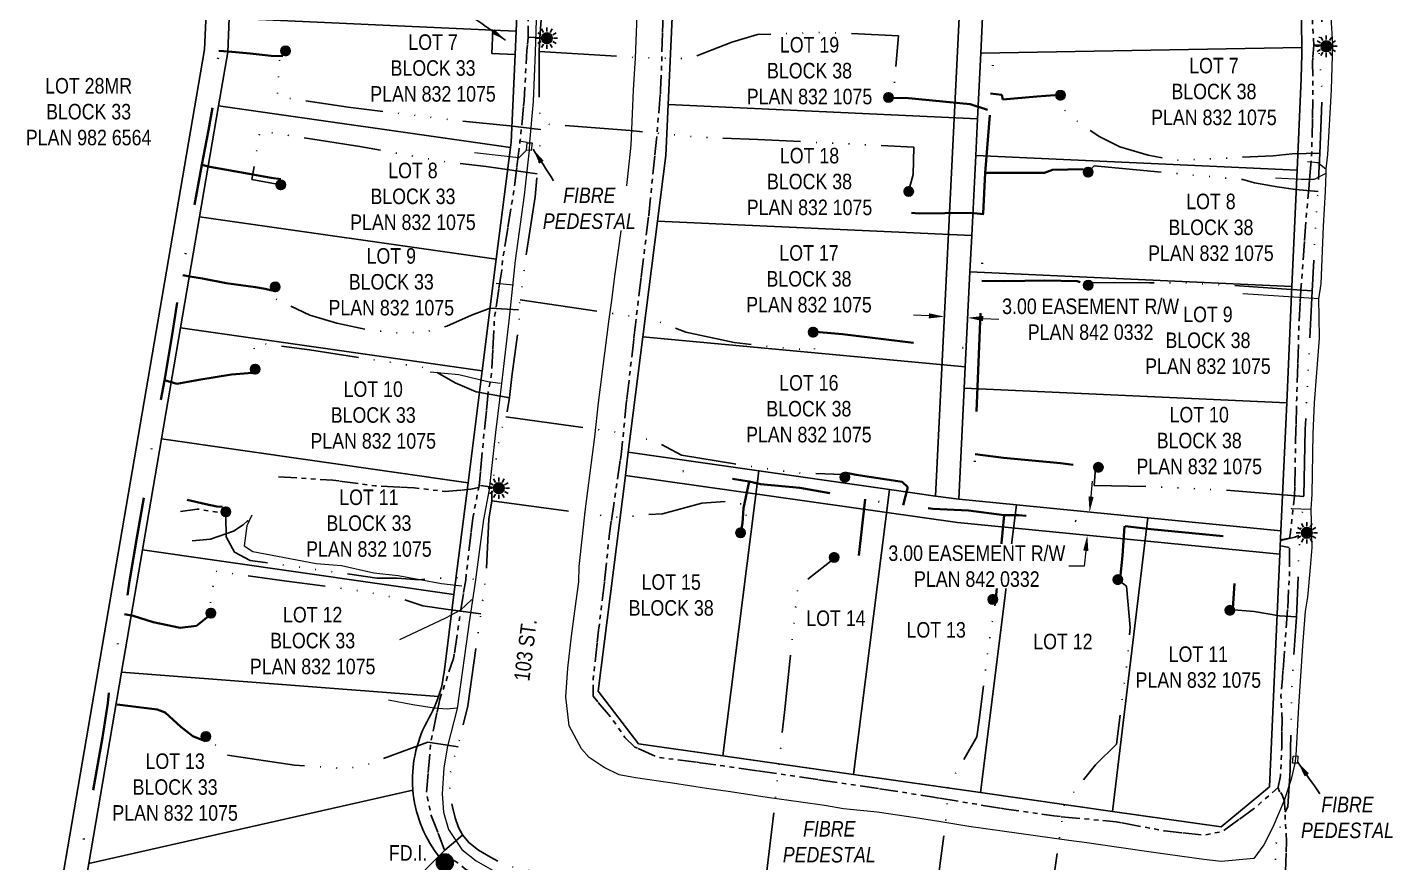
# Model space of a CAD drawing. Extents: x -125270 to -123996, y 6484594 to 6485518.
# Drawn here: x -125152.6 to -124976.7, y 6485000.8 to 6485108.4 of the extents above; entities that cross this region are included whole.
import ezdxf

# ---------------------------------------------------------------- set-up
doc = ezdxf.new("R2010")
doc.units = 0
doc.header["$LTSCALE"] = 5
doc.header["$PDSIZE"] = 0.5
for name, pattern in [('COOP2', [10, 5, -1, 0, -1, 0, -1, 0, -1, 0, -1]), ('DASHDOT', [25.4, 12.7, -6.35, 0, -6.35]), ('POWERLINE5', [7.8, 2.4, -0.6, 0.6, -0.6, 0.6, -0.6, 2.4])]:
    doc.linetypes.add(name, pattern=pattern)
doc.layers.get('Defpoints').update_dxf_attribs({"color": 9})
doc.layers.add('AS-FIBRE-OPTIC-TELUS', color=7, linetype='foc-FIBREOP', lineweight=9, true_color=0xff9c38)
for name, color, linetype in [('AS-POWER-EXISTING', 72, 'POWERLINE5'), ('AS-SYMBOL', 7, 'Continuous'), ('AS-TELEPHONE-TELUS', 224, 'foc-TEL'), ('F-RW', 190, 'Continuous'), ('L-MON', 1, 'Continuous'), ('L-ROAD-T', 7, 'Continuous'), ('L-TITLEDB', 4, 'Continuous'), ('L-TITLEDB-T', 4, 'Continuous'), ('P-APEX RECON-URBAN', 30, 'COOP2')]:
    doc.layers.add(name, color=color, linetype=linetype)
doc.layers.add('AS-RECON EXISTING', color=151, linetype='DASHDOT', lineweight=40)
doc.layers.add('F-RW-T', color=190, linetype='Continuous', lineweight=9)
doc.styles.add('1.8', font='ARIALN.TTF', dxfattribs={"height": 1.8})
doc.styles.add('80L', font='ARIALN.TTF', dxfattribs={"height": 2})
doc.styles.add('foc-LtypeFont', font='ARIALN.TTF', dxfattribs={"height": 7.35})
doc.linetypes.add('foc-FIBREOP', pattern='A,10,-1,["FO",foc-LtypeFont,S=0.2,R=0,X=-0.5,Y=-0.75],-2.75', length=13.75)
doc.linetypes.add('foc-TEL', pattern='A,2,-1,["T",foc-LtypeFont,S=0.2,R=0,X=-0.425,Y=-0.75],-1.24,8', length=12.24)
doc.dimstyles.new('Compass 1 000', dxfattribs={"dimtxt": 1.8, "dimasz": 2, "dimexe": 0.2, "dimexo": 0.0625, "dimgap": 0.5, "dimtad": 0, "dimtih": 1, "dimtoh": 1, "dimzin": 0, "dimdsep": 46, "dimtxsty": '1.8', "dimcen": 0.1, "dimse1": 1, "dimse2": 1, "dimclrd": 256, "dimclrt": 256, "dimaunit": 1, "dimadec": 4, "dimazin": 0, "dimtfac": 0.06, "dimtofl": 0, "dimtmove": 0, "dimatfit": 0, "dimfxl": 0.2, "dimtolj": 1, "dimtzin": 0, "dimlwd": -1, "dimarcsym": 0})

# ---------------------------------------------------------------- blocks, each defined once
blk = doc.blocks.new('fdia')
at = {"color": 255, "const_width": 1}
blk.add_lwpolyline([(-0.5, 0, 1), (0.5, 0, 1)], format="xyb", close=True, dxfattribs=at)
blk = doc.blocks.new('Fdiaa')
blk.add_blockref('fdia', (0, 0))
blk = doc.blocks.new('fdib')
at = {"color": 1, "const_width": 1.6}
blk.add_lwpolyline([(-0.4, 0, 1), (0.4, 0, 1)], format="xyb", close=True, dxfattribs=at)
at = {"color": 1}
blk.add_circle((0, 0), 0.8, dxfattribs=at)
blk = doc.blocks.new('Fdibb')
blk.add_blockref('fdib', (0, 0))
blk = doc.blocks.new('fdicc')
for name in ['Fdibb', 'Fdiaa']:
    blk.add_blockref(name, (0, 0))
blk = doc.blocks.new('FDI')
blk.add_blockref('fdicc', (0, 0))
blk = doc.blocks.new('RISER')
h = blk.add_hatch(color=255)
h.dxf.hatch_style = 1
edge = h.paths.add_edge_path()
edge.add_arc((0, 0), 0.7, 0, 360)
blk.add_hatch(color=13).paths.add_polyline_path([(0.58, -0.15), (-0.58, -0.15, 0.774597)])
at = {"color": 13}
blk.add_line((-0.58, -0.15), (0.58, -0.15), dxfattribs=at)
blk.add_circle((0, 0), 0.6, dxfattribs=at)
blk = doc.blocks.new('*D521')
at = {"layer": 'Defpoints', "color": 0, "linetype": 'Continuous', "transparency": 16777216}
for p in [(-125019.31, 6485046.3), (-125019.6, 6485043.32), (-125016.06, 6485042.98)]:
    blk.add_point(p, dxfattribs=at)
at = {"layer": 'F-RW-T', "transparency": 16777216}
for p, q in [((-125015.58, 6485047.95), (-125015.38, 6485049.94)), ((-125016.26, 6485040.98), (-125016.45, 6485038.99)), ((-125016.45, 6485038.99), (-125018.45, 6485038.99))]:
    blk.add_line(p, q, dxfattribs=at)
at = {"layer": 'F-RW-T', "linetype": 'Continuous', "transparency": 16777216}
for points in [[(-125015.91, 6485047.98), (-125015.25, 6485047.91), (-125015.77, 6485045.96)], [(-125016.59, 6485041.02), (-125015.93, 6485040.95), (-125016.06, 6485042.98)]]:
    blk.add_solid(points, dxfattribs=at)
at = {"layer": 'F-RW-T', "linetype": 'Continuous', "transparency": 16777216, "insert": (-125030.29, 6485038.99), "char_height": 1.8, "attachment_point": 5, "style": '1.8', "bg_fill": 3, "box_fill_scale": 1.1, "bg_fill_color": 256, "bg_fill_true_color": 13158600, "bg_fill_transparency": 0}
blk.add_mtext('\\A1;{\\H1.1111x;3.00 EASEMENT R/W\\PPLAN 842 0332}', dxfattribs=at)
blk = doc.blocks.new('*D522')
at = {"layer": 'Defpoints', "color": 0, "linetype": 'Continuous', "transparency": 16777216}
for p in [(-125034.38, 6485072.84), (-125031.38, 6485072.69), (-125031.47, 6485070.97)]:
    blk.add_point(p, dxfattribs=at)
at = {"layer": 'F-RW-T', "transparency": 16777216}
for p, q in [((-125036.46, 6485071.22), (-125038.46, 6485071.31)), ((-125029.47, 6485070.87), (-125027.47, 6485070.77))]:
    blk.add_line(p, q, dxfattribs=at)
at = {"layer": 'F-RW-T', "linetype": 'Continuous', "transparency": 16777216}
for points in [[(-125036.44, 6485071.55), (-125036.48, 6485070.88), (-125034.46, 6485071.12)], [(-125029.46, 6485071.2), (-125029.49, 6485070.54), (-125031.47, 6485070.97)]]:
    blk.add_solid(points, dxfattribs=at)
at = {"layer": 'F-RW-T', "linetype": 'Continuous', "transparency": 16777216, "insert": (-125015.64, 6485070.77), "char_height": 1.8, "attachment_point": 5, "style": '1.8', "bg_fill": 3, "box_fill_scale": 1.1, "bg_fill_color": 256, "bg_fill_true_color": 13158600, "bg_fill_transparency": 0}
blk.add_mtext('\\A1;{\\H1.1111x;3.00 EASEMENT R/W\\PPLAN 842 0332}', dxfattribs=at)
blk = doc.blocks.new('lightpole')
h = blk.add_hatch(color=255)
h.dxf.hatch_style = 1
h.paths.add_polyline_path([(-0.78, 0, 1), (0.78, 0, 1)])
h.paths.add_polyline_path([(0.68, 0, -1), (-0.68, 0, -1)], flags=16)
h = blk.add_hatch(color=13)
h.dxf.hatch_style = 1
edge = h.paths.add_edge_path()
edge.add_arc((0, 0), 0.682, 0, 360)
at = {"color": 13}
for p, q in [((-0.86, 0), (-1.38, 0)), ((-0.75, 0.43), (-1.19, 0.69)), ((-0.43, 0.75), (-0.69, 1.19)), ((0, 0.86), (0, 1.38)), ((0.43, 0.75), (0.69, 1.19)), ((0.75, 0.43), (1.19, 0.69)), ((0.86, 0), (1.38, 0)), ((-0.75, -0.43), (-1.19, -0.69)), ((-0.43, -0.75), (-0.69, -1.19)), ((0, -0.86), (0, -1.38)), ((0.43, -0.75), (0.69, -1.19)), ((0.75, -0.43), (1.19, -0.69))]:
    blk.add_line(p, q, dxfattribs=at)
blk.add_circle((0, 0), 0.682, dxfattribs=at)

msp = doc.modelspace()

# ---------------------------------------------------------------- linework, layer by layer
at = {"layer": 'AS-FIBRE-OPTIC-TELUS', "ltscale": 0.2, "flags": 128}
for points in [[(-125129.294, 6485200.561), (-125128.692, 6485201.288), (-125126.357, 6485201.407), (-125123.904, 6485201.275), (-125118.393, 6485201.18), (-125109.201, 6485200.894), (-125096.418, 6485200.405), (-125090.21, 6485200.62), (-125084.639, 6485200.157), (-125074.962, 6485199.346), (-125063.19, 6485198.392), (-125059.902, 6485197.772), (-125056.752, 6485197.23), (-125052.809, 6485196.143), (-125045.958, 6485193.662), (-125040.103, 6485191.168), (-125035.783, 6485189.068), (-125031.355, 6485186.343), (-125025.527, 6485182.302), (-125016.09, 6485175.78), (-125013.593, 6485173.326), (-125010.603, 6485170.056), (-125008.838, 6485168.131), (-125008.098, 6485167.408), (-125006.973, 6485166.162), (-125003.613, 6485162.186), (-124998.327, 6485154.316), (-124996.027, 6485150.317), (-124994.185, 6485146.847), (-124991.842, 6485141.601), (-124990.254, 6485137.304), (-124988.485, 6485131.606), (-124987.18, 6485126.63), (-124986.469, 6485123.044), (-124985.895, 6485119.542), (-124985.29, 6485114.208), (-124984.686, 6485109.622), (-124984.501, 6485106.197), (-124984.639, 6485100.289), (-124985.153, 6485091.991), (-124985.349, 6485090.145), (-124985.339, 6485089.632), (-124985.451, 6485087.224), (-124985.672, 6485082.763), (-124986.004, 6485075.336), (-124986.281, 6485073.414), (-124986.268, 6485071.108), (-124986.213, 6485068.341), (-124986.842, 6485060.025), (-124987.036, 6485056.079), (-124987.143, 6485048.259), (-124987.289, 6485046.36), (-124987.254, 6485044.61), (-124987.148, 6485041.395), (-124987.379, 6485038.83), (-124987.711, 6485034.998), (-124988.017, 6485033.219), (-124988.36, 6485028.746), (-124988.851, 6485020.92), (-124989.215, 6485014.61), (-124989.351, 6485013.618), (-124989.799, 6485011.592), (-124990.71, 6485008.852), (-124992.152, 6485005.391), (-124993.321, 6485003.121), (-124994.629, 6485001.393), (-124998.812, 6485000.998), (-125001.043, 6485001.251), (-125007.251, 6485002.122), (-125012.002, 6485002.795), (-125016.104, 6485003.388), (-125018.431, 6485003.693), (-125024.891, 6485004.574), (-125031.335, 6485005.477), (-125035.164, 6485006.125), (-125038.191, 6485006.586), (-125043.116, 6485007.343), (-125047.474, 6485007.777), (-125049.895, 6485008.192), (-125052.958, 6485008.627), (-125057.284, 6485009.228), (-125062.01, 6485009.942), (-125065.084, 6485010.39), (-125069.472, 6485011.054), (-125074.233, 6485011.762), (-125076.335, 6485012.139), (-125078.286, 6485013.073), (-125080.216, 6485014.372), (-125081.18, 6485015.494), (-125082.799, 6485018.452), (-125083.204, 6485022.184), (-125082.97, 6485025.888), (-125082.478, 6485029.995), (-125081.866, 6485034.49), (-125081.554, 6485036.98), (-125081.497, 6485038.944), (-125080.701, 6485046.394), (-125079.502, 6485055.663), (-125079.004, 6485060.02), (-125077.618, 6485070.812), (-125077.329, 6485072.873), (-125076.845, 6485076.621), (-125075.647, 6485085.152), (-125074.817, 6485093.188), (-125074.638, 6485097.219), (-125074.498, 6485100.307), (-125074.229, 6485104.377), (-125073.885, 6485113.28), (-125073.693, 6485116.046)], [(-125086.326, 6485196.552), (-125084.869, 6485193.98), (-125083.698, 6485192.076), (-125082.503, 6485190.099), (-125082.349, 6485187.502), (-125082.518, 6485183.444), (-125082.642, 6485177.987), (-125082.887, 6485173.082), (-125083.224, 6485167.293), (-125084.304, 6485162.437), (-125084.818, 6485158.035), (-125085.129, 6485152.383), (-125085.215, 6485149.356), (-125085.48, 6485144.815), (-125085.852, 6485138.418), (-125085.944, 6485132.249), (-125086.149, 6485126.973), (-125086.403, 6485122.973), (-125086.387, 6485121.652), (-125086.875, 6485115.388), (-125087.075, 6485107.856), (-125087.178, 6485105.169), (-125087.408, 6485098.79), (-125087.887, 6485093.557), (-125087.929, 6485092.556), (-125088.568, 6485086.761), (-125089.745, 6485078.359), (-125090.562, 6485070.587), (-125091.508, 6485062.532), (-125092.258, 6485056.212), (-125093.099, 6485048.875), (-125093.809, 6485044.991), (-125094.906, 6485036.923), (-125095.619, 6485032.082), (-125097.197, 6485020.695), (-125098.435, 6485015.851), (-125098.943, 6485013.042), (-125099.134, 6485009.695), (-125098.972, 6485007.341), (-125098.311, 6485005.085), (-125096.627, 6485002.53), (-125094.758, 6485001.086), (-125092.658, 6484999.886), (-125090.172, 6484998.967), (-125088.137, 6484998.55), (-125086.041, 6484998.466), (-125083.449, 6484998.553), (-125080.433, 6484998.713), (-125077.261, 6484998.611), (-125076.503, 6484998.552), (-125068.965, 6484998.014), (-125060.433, 6484996.661), (-125057.431, 6484996.168), (-125056.443, 6484995.957), (-125052.012, 6484995.532), (-125047.171, 6484994.782), (-125039.353, 6484993.394), (-125027.071, 6484991.9), (-125021.189, 6484990.935), (-125011.335, 6484989.618), (-125005.657, 6484988.798), (-124996.931, 6484987.351), (-124997.169, 6484985.242), (-124997.161, 6484985.275)], [(-125088.191, 6485093.543), (-125089.216, 6485093.685)], [(-125088.25, 6485092.601), (-125089.271, 6485091.545), (-125094.986, 6485092.208)], [(-124985.326, 6485090.079), (-124986.357, 6485090.894), (-124987.719, 6485091.027)], [(-124985.327, 6485089.525), (-124986.831, 6485088.784), (-124988.542, 6485088.769), (-124991.829, 6485088.929)], [(-125089.969, 6485075.188), (-125092.21, 6485075.368)], [(-124986.224, 6485073.422), (-124996.043, 6485074.053)], [(-125091.615, 6485062.507), (-125093.251, 6485062.722), (-125097.011, 6485063.612), (-125100.676, 6485063.962)], [(-124989.796, 6485046.444), (-124989.8, 6485046.423), (-124987.309, 6485046.325)], [(-125123.674, 6485045.574), (-125124.28, 6485044.203), (-125124.625, 6485041.603), (-125123.52, 6485040.885), (-125120.359, 6485040.296), (-125115.376, 6485039.361), (-125112.106, 6485039.098), (-125107.928, 6485038.149), (-125104.802, 6485037.803), (-125099.235, 6485036.771), (-125096.599, 6485036.48)], [(-125095.333, 6485034.722), (-125096.791, 6485033.321), (-125098.707, 6485032.323), (-125104.65, 6485029.534)], [(-125097.315, 6485020.712), (-125098.495, 6485020.598), (-125100.156, 6485020.728), (-125102.925, 6485021.164), (-125106.069, 6485021.74)]]:
    msp.add_lwpolyline(points, dxfattribs=at)
for points in [[(-125088.189, 6485093.507), (-125087.539, 6485093.471), (-125087.672, 6485092.503), (-125088.285, 6485092.564)], [(-124989.564, 6485014.565), (-124988.94, 6485014.568), (-124988.976, 6485013.634), (-124989.638, 6485013.653)]]:
    msp.add_lwpolyline(points, close=True, dxfattribs=at)
at = {"layer": 'AS-POWER-EXISTING', "ltscale": 0.2, "flags": 128}
for points in [[(-125025.419, 6484988.942), (-125025.694, 6484990.231), (-125027.177, 6484990.952), (-125038.975, 6484992.035), (-125047.215, 6484993.349), (-125056.423, 6484994.471), (-125061.84, 6484995.382), (-125077.218, 6484997.246), (-125078.981, 6484997.214), (-125082.776, 6484997.322), (-125086.548, 6484997.224), (-125088.553, 6484997.253), (-125090.682, 6484997.8), (-125093.614, 6484998.622), (-125096.091, 6484999.963), (-125097.96, 6485001.418), (-125098.888, 6485002.581), (-125099.605, 6485004.502), (-125100.563, 6485006.891), (-125101.158, 6485009.729), (-125100.642, 6485016.118), (-125099.46, 6485021.867), (-125097.674, 6485027.131), (-125096.903, 6485032.284), (-125096.116, 6485037.243), (-125095.202, 6485045.194), (-125094.388, 6485049.331), (-125093.721, 6485056.405), (-125093.687, 6485056.468), (-125093.205, 6485061.359), (-125092.793, 6485063.757), (-125092.411, 6485070.976), (-125091.474, 6485077.113), (-125091.37, 6485078.34), (-125089.961, 6485087.019), (-125089.088, 6485093.85), (-125088.598, 6485098.889), (-125088.226, 6485105.365), (-125088.065, 6485107.066), (-125088.068, 6485115.581), (-125087.885, 6485122.994), (-125087.663, 6485127.049), (-125087.274, 6485132.315), (-125087.417, 6485134.792), (-125087.136, 6485138.631), (-125086.69, 6485144.929), (-125086.371, 6485149.728), (-125085.717, 6485158.035), (-125084.791, 6485163.336), (-125084.61, 6485167.04), (-125084.367, 6485169.694), (-125084.152, 6485173.318), (-125083.858, 6485178.029), (-125083.778, 6485180.317), (-125083.32, 6485187.564), (-125083.561, 6485189.981), (-125083.965, 6485190.758), (-125084.59, 6485191.55), (-125085.956, 6485192.499), (-125088.479, 6485194.078), (-125089.571, 6485195.21), (-125090.409, 6485196.624), (-125090.098, 6485200.303), (-125090.278, 6485217.299)], [(-125057.763, 6485194.585), (-125061.048, 6485195.086), (-125063.384, 6485194.992), (-125065.526, 6485193.832), (-125066.718, 6485191.064), (-125067.126, 6485189.217), (-125067.276, 6485186.473), (-125067.701, 6485178.597), (-125067.872, 6485169.204), (-125068.222, 6485157.989), (-125068.043, 6485153.2), (-125068.67, 6485151.249), (-125069.106, 6485143.344), (-125069.4, 6485137.542), (-125069.723, 6485131.537), (-125070.151, 6485121.518), (-125070.52, 6485116.214), (-125070.622, 6485111.852), (-125070.858, 6485104.482), (-125071.008, 6485100.261), (-125071.551, 6485093.943), (-125072.531, 6485084.189), (-125073.569, 6485075.855), (-125074.524, 6485067.775), (-125075.427, 6485059.924), (-125076.039, 6485053.701), (-125077.602, 6485043.197), (-125078.185, 6485037.492), (-125078.996, 6485030.764), (-125079.697, 6485024.448), (-125079.705, 6485022.246), (-125077.198, 6485019.282), (-125075.627, 6485016.957), (-125074.327, 6485015.713), (-125071.452, 6485014.412), (-125065.918, 6485013.703), (-125062.958, 6485013.289), (-125052.249, 6485011.745), (-125046.19, 6485010.867), (-125036.129, 6485009.317), (-125031.431, 6485008.529), (-125026.51, 6485007.728), (-125020.365, 6485006.843), (-125012.345, 6485006.098), (-125006.12, 6485004.923), (-125001.092, 6485004.366), (-124998.701, 6485004.839), (-124994.496, 6485007.872), (-124991.447, 6485010.533)], [(-124991.146, 6485042.4), (-124990.044, 6485042.597), (-124989.911, 6485043.288), (-124989.377, 6485048.056), (-124989.197, 6485056.724), (-124989.094, 6485060.554), (-124988.807, 6485070.076), (-124988.513, 6485075.205), (-124987.72, 6485085.767), (-124987.53, 6485087.506), (-124987.154, 6485092.237), (-124987.007, 6485099.985), (-124987.064, 6485103.816), (-124986.894, 6485106.017), (-124987.111, 6485109.819), (-124988.068, 6485118.931), (-124988.633, 6485122.561), (-124989.561, 6485126.456), (-124990.292, 6485129.974), (-124991.282, 6485133.031), (-124993.533, 6485140.851), (-124995.962, 6485144.922), (-124997.811, 6485148.467), (-125003.052, 6485157.033), (-125006.915, 6485162.237), (-125010.504, 6485166.317), (-125012.503, 6485168.778), (-125017.7, 6485173.554), (-125026.544, 6485180.65), (-125031.927, 6485184.216)], [(-125085.653, 6485106.951), (-125088.034, 6485107.093)], [(-124986.924, 6485106.044), (-124985.585, 6485106.07), (-124985.283, 6485105.913)], [(-125120.235, 6485050.498), (-125113.205, 6485050.067), (-125107.756, 6485049.334), (-125102.729, 6485049.081), (-125098.794, 6485048.607), (-125095.461, 6485048.895), (-125094.439, 6485049.137)], [(-125091.845, 6485049.033), (-125094.399, 6485049.385)], [(-125132.823, 6485046.053), (-125130.677, 6485046.356), (-125127.383, 6485045.826), (-125126.422, 6485045.976)], [(-124991.129, 6485042.318), (-124989.356, 6485042.744), (-124987.81, 6485043.28)], [(-124990.687, 6484978.548), (-124990.982, 6484980.72), (-124990.936, 6484983.977), (-124990.634, 6484988.455), (-124990.61, 6484998.212), (-124990.418, 6485003.519), (-124990.688, 6485008.769), (-124991.003, 6485009.638), (-124991.416, 6485010.17), (-124991.468, 6485010.547), (-124991.187, 6485012.007), (-124991.02, 6485015.612), (-124990.975, 6485019.071), (-124991.137, 6485022.322), (-124990.945, 6485024.551), (-124990.254, 6485033.574), (-124990.043, 6485037.698), (-124990.006, 6485041.052), (-124990.026, 6485041.399), (-124991.152, 6485041.604)]]:
    msp.add_lwpolyline(points, dxfattribs=at)
at = {"layer": 'AS-RECON EXISTING', "ltscale": 0.2, "flags": 128}
for points in [[(-125124.101, 6485199.859), (-125124.215, 6485194.318), (-125124.488, 6485189.189), (-125124.551, 6485185.537), (-125125.005, 6485175.687), (-125125.123, 6485171.982), (-125125.604, 6485164.756), (-125125.727, 6485158.513), (-125126.126, 6485150.754), (-125126.337, 6485147.186), (-125126.475, 6485141.575), (-125126.608, 6485138.767), (-125126.556, 6485134.412), (-125126.822, 6485131.912), (-125127.176, 6485122.192), (-125127.236, 6485118.886), (-125127.649, 6485113.267), (-125127.697, 6485108.474), (-125127.919, 6485105.281), (-125128.6, 6485098.586), (-125129.243, 6485095.138), (-125130.1, 6485090.673), (-125130.653, 6485087.618), (-125131.893, 6485081.216), (-125132.555, 6485076.454), (-125133.039, 6485074.262), (-125133.906, 6485068.779), (-125134.91, 6485062.912), (-125136.501, 6485054.549), (-125137.349, 6485049.001), (-125138.401, 6485042.899), (-125139.395, 6485037.084), (-125140.06, 6485032.825), (-125141.784, 6485025.027), (-125142.208, 6485021.363), (-125142.886, 6485016.952), (-125144.545, 6485007.518), (-125146.135, 6484999.768), (-125149.204, 6484981.306), (-125146.105, 6484978.231), (-125141.041, 6484975.688), (-125133.039, 6484971.724), (-125126.188, 6484968.488), (-125120.096, 6484965.704), (-125114.733, 6484963.463), (-125112.062, 6484962.85), (-125109.049, 6484962.236), (-125106.32, 6484961.539), (-125104.614, 6484961.288)], [(-125124.112, 6485199.873), (-125118.882, 6485199.451), (-125109.21, 6485198.867), (-125097.597, 6485198.31), (-125090.396, 6485198.099), (-125084.501, 6485197.642), (-125084.346, 6485195.967), (-125084.263, 6485193.466), (-125084.322, 6485191.164), (-125084.845, 6485185.101), (-125085.015, 6485179.684), (-125085.256, 6485173.897), (-125085.598, 6485165.972), (-125085.728, 6485161.595), (-125085.104, 6485160.686), (-125084.194, 6485160.421), (-125082.083, 6485159.796), (-125076.625, 6485158.192), (-125072.052, 6485156.928), (-125061.295, 6485153.374), (-125059.887, 6485152.832), (-125056.772, 6485152.093), (-125052.385, 6485150.743), (-125049.436, 6485150.209), (-125046.106, 6485148.725), (-125037.605, 6485147.15), (-125036.53, 6485146.191), (-125034.967, 6485144.856), (-125034.24, 6485143.448), (-125033.789, 6485141.2), (-125033.197, 6485139.097), (-125032.667, 6485136.957), (-125032.31, 6485134.843), (-125031.49, 6485127.383), (-125030.637, 6485124.666), (-125030.608, 6485124.648), (-125030.058, 6485121.777), (-125029.39, 6485118.453), (-125028.463, 6485113.102), (-125028.127, 6485105.477), (-125028.57, 6485097.642), (-125029.237, 6485089.635), (-125029.461, 6485084.3), (-125029.597, 6485077.443), (-125029.666, 6485075.756), (-125030.357, 6485058.32), (-125030.359, 6485056.296), (-125030.467, 6485053.437), (-125030.881, 6485047.669), (-125031.371, 6485046.203)], [(-125119.65, 6485104.641), (-125121.145, 6485104.678), (-125123.873, 6485104.97), (-125126.699, 6485105.248), (-125127.9, 6485105.309)], [(-125041.463, 6485099.218), (-125039.539, 6485099.278), (-125031.149, 6485098.468), (-125028.573, 6485097.644)], [(-125020.227, 6485099.616), (-125022.559, 6485099.44), (-125026.946, 6485099.072), (-125027.055, 6485099.664), (-125028.518, 6485099.851)], [(-125119.919, 6485088.805), (-125121.144, 6485088.987), (-125123.995, 6485089.516), (-125129.066, 6485090.389), (-125130.097, 6485090.644)], [(-125029.225, 6485089.627), (-125024.821, 6485089.608), (-125021.575, 6485089.611), (-125020.557, 6485090.031), (-125016.593, 6485090.093), (-125016.079, 6485089.766)], [(-125029.409, 6485084.314), (-125031.087, 6485084.457), (-125037.72, 6485084.402), (-125038.688, 6485084.482)], [(-125121.026, 6485074.494), (-125121.934, 6485074.685), (-125123.201, 6485074.915), (-125126.962, 6485075.429), (-125130.027, 6485076.019), (-125131.626, 6485076.284), (-125132.554, 6485076.443)], [(-125029.664, 6485075.746), (-125026.688, 6485075.671), (-125021.548, 6485075.748), (-125017.378, 6485075.676), (-125015.882, 6485075.244)], [(-125051.074, 6485069.182), (-125047.575, 6485068.878), (-125036.336, 6485067.465), (-125031.549, 6485067.074), (-125029.581, 6485066.764)], [(-125123.568, 6485063.874), (-125126.274, 6485063.684), (-125130.484, 6485062.984), (-125133.298, 6485062.473), (-125134.919, 6485062.928)], [(-125030.505, 6485053.414), (-125026.877, 6485052.957), (-125019.506, 6485052.247), (-125014.827, 6485051.661)], [(-124998.566, 6485042.875), (-125007.88, 6485043.772), (-125011.253, 6485044.147), (-125017.816, 6485044.837), (-125024.923, 6485045.578), (-125026.775, 6485045.547), (-125031.377, 6485046.168), (-125035.953, 6485046.378), (-125039.73, 6485046.817), (-125041.552, 6485047.064), (-125047.136, 6485048.053), (-125053.102, 6485049.074), (-125058.137, 6485049.549), (-125059.593, 6485049.902), (-125067.141, 6485051.089), (-125073.582, 6485051.989)], [(-125060.687, 6485043.298), (-125060.485, 6485044.551), (-125060.348, 6485046.469), (-125059.595, 6485049.902)], [(-125047.316, 6485051.057), (-125045.824, 6485050.742), (-125039.901, 6485049.868), (-125039.19, 6485049.164), (-125039.772, 6485046.859)], [(-125127.438, 6485046.642), (-125128.171, 6485046.683), (-125129.588, 6485046.987), (-125131.991, 6485047.531)], [(-125045.475, 6485040.359), (-125044.653, 6485047.613)], [(-125026.772, 6485045.556), (-125027.201, 6485041.087), (-125027.827, 6485034.908)], [(-125011.265, 6485044.141), (-125011.544, 6485040.338), (-125011.826, 6485037.427)], [(-124997.306, 6485033.565), (-124997.123, 6485036.747)], [(-125129.162, 6485032.642), (-125129.7, 6485032.175), (-125130.784, 6485031.329), (-125132.862, 6485031.042), (-125136.361, 6485031.801), (-125138.931, 6485032.606), (-125140.055, 6485032.829)], [(-125129.669, 6485016.483), (-125131.262, 6485017.127), (-125132.794, 6485018.325), (-125134.829, 6485020.147), (-125135.841, 6485020.553), (-125142.184, 6485021.364)]]:
    msp.add_lwpolyline(points, dxfattribs=at)
at = {"layer": 'AS-TELEPHONE-TELUS', "ltscale": 0.2, "flags": 128}
msp.add_lwpolyline([(-125124.031, 6485044.767), (-125124.22, 6485044.845), (-125124.777, 6485044.34), (-125126.01, 6485043.494), (-125128.992, 6485042.494), (-125131.356, 6485042.251)], dxfattribs=at)
at = {"layer": 'F-RW', "ltscale": 0.2, "flags": 128}
for points in [[(-125125.535, 6485198.019), (-125129.741, 6485105.497), (-125151.458, 6484978.845), (-125123.698, 6484965.696), (-125113.68, 6484964.269)], [(-125032.469, 6485111.34), (-125035.608, 6485048.029)], [(-125089.753, 6485104.849), (-125092.748, 6485104.986), (-125092.612, 6485107.982)], [(-125075.546, 6485050.683), (-125032.777, 6485044.611), (-124991.254, 6485040.547)]]:
    msp.add_lwpolyline(points, dxfattribs=at)
at = {"layer": 'L-TITLEDB', "ltscale": 0.2, "flags": 128}
for points in [[(-125085.872, 6485190.208), (-125086.326, 6485180.226), (-125086.984, 6485165.75), (-125087.642, 6485151.273), (-125088.301, 6485136.797), (-125088.959, 6485122.321), (-125089.617, 6485107.845), (-125089.753, 6485104.849), (-125090.266, 6485093.581)], [(-125067.549, 6485153.319), (-125067.69, 6485150.23), (-125068.502, 6485132.353), (-125069.366, 6485113.385), (-125070.048, 6485098.409), (-125070.336, 6485091.87)], [(-124988.42, 6485105.772), (-124988.474, 6485108.913), (-124988.637, 6485112.05), (-124988.91, 6485115.179), (-124989.292, 6485118.297), (-124989.783, 6485121.4), (-124990.381, 6485124.483), (-124991.024, 6485127.29)], [(-125029.458, 6485111.566), (-125029.782, 6485105.014), (-125030.199, 6485096.593), (-125030.435, 6485091.839), (-125030.945, 6485081.56), (-125031.177, 6485076.865), (-125031.782, 6485064.674), (-125031.92, 6485061.894), (-125032.627, 6485047.605)], [(-125126.755, 6485105.174), (-125126.557, 6485109.535)], [(-125126.755, 6485105.174), (-125126.557, 6485109.535)], [(-125126.557, 6485109.535), (-125092.612, 6485107.982)], [(-125092.612, 6485107.982), (-125089.617, 6485107.845)], [(-125067.672, 6484957.725), (-125081.97, 6484959.759), (-125103.738, 6484962.855), (-125113.68, 6484964.269), (-125122.861, 6484968.617), (-125130.755, 6484972.356), (-125148.119, 6484980.579), (-125144.663, 6485000.734), (-125140.441, 6485025.356), (-125137.739, 6485041.116), (-125135.29, 6485055.401), (-125132.84, 6485069.687), (-125130.391, 6485083.972), (-125127.941, 6485098.257), (-125126.755, 6485105.174)], [(-125127.941, 6485098.257), (-125126.755, 6485105.174)], [(-124988.42, 6485105.772), (-125029.782, 6485105.014)], [(-124988.509, 6485101.776), (-124988.424, 6485104.904), (-124988.42, 6485105.772)], [(-124991.12, 6485043.543), (-124990.383, 6485060.017), (-124989.714, 6485074.995), (-124989.044, 6485089.971), (-124988.509, 6485101.776)], [(-125130.391, 6485083.972), (-125127.941, 6485098.257)], [(-125127.941, 6485098.257), (-125090.355, 6485092.874)], [(-125070.048, 6485098.409), (-125030.199, 6485096.593)], [(-125090.266, 6485093.581), (-125090.355, 6485092.874), (-125092.173, 6485078.497), (-125093.99, 6485064.12), (-125095.806, 6485049.744), (-125097.624, 6485035.368), (-125098.892, 6485025.334)], [(-125070.336, 6485091.87), (-125071.407, 6485083.401), (-125073.287, 6485068.529), (-125075.172, 6485053.656)], [(-125030.435, 6485091.839), (-124989.044, 6485089.971)], [(-125135.29, 6485055.401), (-125132.84, 6485069.687), (-125130.391, 6485083.972)], [(-125092.173, 6485078.497), (-125130.391, 6485083.972)], [(-125071.407, 6485083.401), (-125030.945, 6485081.56)], [(-124989.714, 6485074.995), (-125031.177, 6485076.865)], [(-125093.99, 6485064.12), (-125132.84, 6485069.687)], [(-125073.287, 6485068.529), (-125031.782, 6485064.674)], [(-125031.92, 6485061.894), (-124990.383, 6485060.017)], [(-125137.739, 6485041.116), (-125135.29, 6485055.401)], [(-125135.29, 6485055.401), (-125095.806, 6485049.744)], [(-125075.172, 6485053.656), (-125075.546, 6485050.683), (-125079.052, 6485022.92)], [(-125075.172, 6485053.656), (-125058.352, 6485051.264), (-125041.532, 6485048.872)], [(-125062.984, 6485014.578), (-125058.352, 6485051.264)], [(-125041.532, 6485048.872), (-125046.164, 6485012.185)], [(-125041.532, 6485048.872), (-125035.608, 6485048.029), (-125032.627, 6485047.605)], [(-125032.627, 6485047.605), (-125025.167, 6485046.875), (-125008.258, 6485045.22), (-124991.12, 6485043.543)], [(-125025.167, 6485046.875), (-125029.839, 6485009.862)], [(-125008.258, 6485045.22), (-125012.821, 6485007.441)], [(-124992.601, 6485010.592), (-124991.254, 6485040.547), (-124991.12, 6485043.543)], [(-125140.441, 6485025.356), (-125137.739, 6485041.116)], [(-125097.624, 6485035.368), (-125137.739, 6485041.116)], [(-125148.119, 6484980.579), (-125144.663, 6485000.734), (-125140.441, 6485025.356)], [(-125140.441, 6485025.356), (-125099.612, 6485022.206)], [(-125099.612, 6485022.206), (-125099.442, 6485022.737), (-125099.291, 6485023.274), (-125099.159, 6485023.816), (-125099.045, 6485024.363), (-125098.951, 6485024.913), (-125098.892, 6485025.334)], [(-125100.866, 6485019.418), (-125100.598, 6485019.907), (-125100.348, 6485020.405), (-125100.115, 6485020.911), (-125099.899, 6485021.425), (-125099.702, 6485021.947), (-125099.612, 6485022.206)], [(-125079.052, 6485022.92), (-125073.868, 6485016.126)], [(-125100.866, 6485019.418), (-125101.134, 6485018.928), (-125101.385, 6485018.429), (-125101.618, 6485017.922), (-125101.834, 6485017.406), (-125102.031, 6485016.884), (-125102.21, 6485016.355), (-125102.371, 6485015.82), (-125102.513, 6485015.279), (-125102.635, 6485014.734), (-125102.739, 6485014.186), (-125102.823, 6485013.634), (-125102.889, 6485013.079), (-125102.934, 6485012.522), (-125102.961, 6485011.964), (-125102.967, 6485011.406), (-125102.955, 6485010.847), (-125102.922, 6485010.29), (-125102.914, 6485010.183)], [(-125073.868, 6485016.126), (-125062.984, 6485014.578), (-125046.164, 6485012.185), (-125029.839, 6485009.862), (-125012.821, 6485007.441), (-124998.807, 6485005.447)], [(-125144.663, 6485000.734), (-125102.914, 6485010.183)], [(-125102.914, 6485010.183), (-125102.859, 6485009.628), (-125102.784, 6485009.074), (-125102.69, 6485008.524), (-125102.576, 6485007.978), (-125102.444, 6485007.435), (-125102.293, 6485006.898), (-125102.124, 6485006.366), (-125101.935, 6485005.841), (-125101.729, 6485005.322), (-125101.505, 6485004.811), (-125101.262, 6485004.308), (-125101.003, 6485003.814), (-125100.726, 6485003.329), (-125100.433, 6485002.854), (-125100.123, 6485002.39), (-125099.798, 6485001.936), (-125099.456, 6485001.495), (-125099.1, 6485001.065), (-125098.897, 6485000.834)], [(-124998.807, 6485005.447), (-124992.601, 6485010.592)]]:
    msp.add_lwpolyline(points, dxfattribs=at)
at = {"layer": 'P-APEX RECON-URBAN', "ltscale": 0.4, "flags": 128}
for points in [[(-125011.236, 6484990.719), (-125021.33, 6484992.147), (-125022.93, 6484992.347), (-125026.61, 6484993.015), (-125031.44, 6484993.674), (-125035.867, 6484994.379), (-125036.643, 6484994.41), (-125039.138, 6484994.586), (-125046.957, 6484995.948), (-125051.386, 6484996.664), (-125057.637, 6484997.358), (-125061.453, 6484998.111), (-125062.836, 6484998.23), (-125068.828, 6484998.983), (-125071.863, 6484999.078), (-125074.942, 6484999.081), (-125076.638, 6484999.255), (-125079.9, 6484999.771), (-125082.561, 6484999.79), (-125084.021, 6484999.732), (-125086.08, 6484999.658), (-125088.271, 6484999.851), (-125090.577, 6485000.419), (-125091.868, 6485000.978), (-125092.932, 6485001.541), (-125094.468, 6485002.455), (-125095.729, 6485003.419), (-125096.544, 6485004.412), (-125097.042, 6485005.366), (-125097.472, 6485006.609), (-125097.819, 6485008.006), (-125098.064, 6485009.406), (-125098.201, 6485010.85), (-125098.003, 6485013.065), (-125097.142, 6485015.757), (-125095.858, 6485021.022), (-125094.167, 6485032.898), (-125093.568, 6485037.198), (-125093.45, 6485038.382), (-125093.125, 6485045.049), (-125092.743, 6485047.413), (-125092.748, 6485049.132), (-125091.661, 6485056.146), (-125090.901, 6485058.238), (-125090.465, 6485060.708), (-125090.153, 6485063.432), (-125089.218, 6485070.526), (-125089.315, 6485072.014), (-125089.086, 6485073.297), (-125088.449, 6485078.158), (-125087.183, 6485086.558), (-125086.911, 6485089.521), (-125086.599, 6485091.811), (-125086.532, 6485095.241), (-125086.48, 6485095.996), (-125086.663, 6485098.729), (-125086.646, 6485105.298), (-125086.586, 6485107.042), (-125085.972, 6485115.283), (-125085.103, 6485119.931), (-125084.996, 6485125.194), (-125084.92, 6485126.874), (-125084.588, 6485134.157), (-125084.533, 6485138.387), (-125084.255, 6485144.986), (-125084.035, 6485148.837), (-125083.87, 6485153.592), (-125083.413, 6485162.96), (-125085.49, 6485163.022), (-125085.332, 6485165.978), (-125084.854, 6485173.932), (-125084.816, 6485174.822), (-125084.808, 6485178.212), (-125084.664, 6485179.812), (-125084.416, 6485185.095), (-125083.956, 6485191.193), (-125083.687, 6485196.678), (-125090.409, 6485196.974), (-125097.459, 6485197.256), (-125104.114, 6485197.565), (-125109.247, 6485197.89), (-125120.123, 6485198.49), (-125119.94, 6485201.668), (-125123.474, 6485201.651), (-125129.239, 6485201.86), (-125133.327, 6485202.018), (-125138.286, 6485202.16), (-125143.702, 6485202.337), (-125143.027, 6485215.233), (-125142.805, 6485219.346), (-125142.666, 6485224.337), (-125142.557, 6485225.876), (-125142.395, 6485229.094), (-125141.548, 6485246.186), (-125140.942, 6485249.89), (-125141.326, 6485250.338), (-125140.564, 6485251.228), (-125140.895, 6485251.594), (-125141.243, 6485252.827), (-125141.809, 6485255.524), (-125142.712, 6485261.917)], [(-124992.738, 6484987.145), (-124991.773, 6485002.313), (-124991.698, 6485003.805), (-124990.839, 6485006.734), (-124990.251, 6485008.049), (-124989.944, 6485012.71), (-124989.907, 6485015.47), (-124989.691, 6485024.333), (-124989.111, 6485032.417), (-124988.79, 6485041.336), (-124988.19, 6485047.918), (-124987.996, 6485056.621), (-124987.492, 6485066.694), (-124987.119, 6485074.416), (-124986.635, 6485083.219), (-124986.369, 6485087.153), (-124986.108, 6485092.103), (-124985.821, 6485099.959), (-124986.033, 6485102.913), (-124986.267, 6485105.631), (-124986.115, 6485108.014), (-124985.894, 6485108.727), (-124985.857, 6485109.803), (-124986.213, 6485114.798), (-124986.965, 6485119.375), (-124988.423, 6485126.937), (-124990.03, 6485133.179), (-124991.139, 6485136.8), (-124992.579, 6485141.356), (-124994.923, 6485145.484), (-124995.784, 6485146.978), (-124997.967, 6485150.89), (-124998.885, 6485152.341), (-124999.45, 6485153.677), (-125001.979, 6485157.87), (-125004.513, 6485161.567), (-125007.42, 6485164.743), (-125009.601, 6485167.345), (-125010.796, 6485168.637), (-125014.05, 6485172.093), (-125016.939, 6485174.808), (-125025.828, 6485181.542), (-125032.246, 6485185.766), (-125036.165, 6485188.148), (-125039.745, 6485189.879), (-125045.843, 6485192.23), (-125053.318, 6485194.761), (-125057.484, 6485195.852), (-125060.709, 6485196.417), (-125062.854, 6485196.863), (-125065.494, 6485195.298), (-125068.686, 6485195.684), (-125074.379, 6485196.082), (-125083.679, 6485196.676)], [(-125086.664, 6485105.257), (-125074.438, 6485104.482), (-125067.275, 6485104.323), (-125061.841, 6485106.451), (-125058.539, 6485107.43), (-125050.063, 6485107.712), (-125040.398, 6485107.254), (-125041.015, 6485099.644), (-125041.64, 6485099.33)], [(-125086.526, 6485095.207), (-125090.438, 6485095.688), (-125097.747, 6485096.416), (-125111.247, 6485098.085), (-125120.368, 6485099.454), (-125120.058, 6485104.538), (-125119.306, 6485105.314)], [(-124986.089, 6485092.177), (-124989.679, 6485092.077), (-124992.122, 6485091.803), (-125004.594, 6485091.229), (-125008.244, 6485091.906), (-125011.863, 6485092.951), (-125014.449, 6485094.239), (-125017.111, 6485096.031), (-125019.169, 6485097.843), (-125019.645, 6485098.7), (-125019.525, 6485099.611)], [(-125039.069, 6485087.24), (-125038.472, 6485089.414), (-125038.388, 6485092.934), (-125047.921, 6485093.404), (-125058.488, 6485093.908), (-125066.333, 6485094.244), (-125074.93, 6485095.054), (-125086.506, 6485095.957)], [(-125086.898, 6485089.504), (-125093.47, 6485090.442), (-125098.518, 6485091.009), (-125109.725, 6485092.996), (-125122.607, 6485095.036), (-125123.634, 6485088.784), (-125119.922, 6485088.068)], [(-124986.34, 6485087.211), (-124989.258, 6485087.46), (-124991.616, 6485087.829), (-124994.525, 6485088.352), (-124996.053, 6485088.752), (-125015.181, 6485090.51), (-125015.96, 6485089.713)], [(-125089.322, 6485071.988), (-125092.974, 6485072.224), (-125095.381, 6485071.319), (-125098.527, 6485069.872), (-125101.365, 6485069.102), (-125105.134, 6485069.046), (-125108.476, 6485069.392), (-125112.695, 6485070.294), (-125116.175, 6485071.308), (-125120.906, 6485073.531), (-125120.8, 6485074.866), (-125120.629, 6485074.957)], [(-124987.101, 6485074.441), (-124990.391, 6485074.657), (-124997.761, 6485075.16), (-125003.809, 6485075.469), (-125008.041, 6485075.475), (-125012.528, 6485075.518), (-125015.653, 6485075.487), (-125015.945, 6485075.159)], [(-125089.106, 6485073.298), (-125077.667, 6485071.588), (-125072.097, 6485070.786), (-125067.771, 6485069.123), (-125061.532, 6485067.77), (-125056.613, 6485067.212), (-125051.228, 6485066.798), (-125050.973, 6485069.047), (-125051.378, 6485069.108)], [(-125090.43, 6485060.687), (-125094.783, 6485061.434), (-125097.483, 6485062.612), (-125100.731, 6485064.446), (-125106.558, 6485065.361), (-125116.242, 6485066.839), (-125123.161, 6485067.773), (-125123.504, 6485066.373), (-125123.249, 6485064.361)], [(-125090.929, 6485058.222), (-125079.535, 6485056.64), (-125074.866, 6485055.99), (-125071.247, 6485054.835), (-125068.319, 6485053.285), (-125061.476, 6485052.159), (-125053.812, 6485051.017), (-125047.557, 6485050.786), (-125047.279, 6485050.431)], [(-124988.175, 6485047.964), (-124998.343, 6485048.805), (-125008.083, 6485049.224), (-125015.189, 6485049.384), (-125015.027, 6485051.651), (-125014.639, 6485051.724)], [(-125092.763, 6485047.41), (-125080.823, 6485045.786), (-125076.035, 6485045.222), (-125073.041, 6485045.645), (-125070.784, 6485045.755), (-125065.701, 6485047.098), (-125062.35, 6485047.328), (-125059.96, 6485046.9), (-125060.024, 6485045.179), (-125060.308, 6485043.707), (-125060.708, 6485043.297)], [(-125126.984, 6485046.006), (-125127.018, 6485045.434), (-125126.945, 6485042.787), (-125125.876, 6485040.802), (-125123.856, 6485039.737), (-125116.874, 6485038.782), (-125107.541, 6485037.473), (-125104.949, 6485037.436), (-125102.168, 6485037.257), (-125097.697, 6485037.558), (-125093.568, 6485037.198)], [(-125057.644, 6484997.317), (-125056.259, 6485008.784), (-125055.067, 6485020.17), (-125053.374, 6485036.01), (-125052.719, 6485036.811), (-125048.648, 6485039.978)], [(-125094.155, 6485032.864), (-125098.387, 6485033.431), (-125101.653, 6485033.887), (-125104.225, 6485034.761), (-125109.522, 6485035.805), (-125119.484, 6485037.095), (-125128.35, 6485038.349), (-125129.168, 6485033.152), (-125128.919, 6485032.951)], [(-125021.325, 6484992.127), (-125021.141, 6484993.424), (-125019.734, 6485003.44), (-125019.012, 6485008.348), (-125015.027, 6485013.427), (-125012.315, 6485016.098), (-125010.942, 6485026.668), (-125010.537, 6485031.091), (-125011.012, 6485036.419), (-125012.177, 6485037.262)], [(-125035.853, 6484994.375), (-125034.337, 6485005.731), (-125033.938, 6485010.812), (-125030.269, 6485017.019), (-125029.979, 6485019.193), (-125028.826, 6485028.507), (-125027.886, 6485034.374), (-125028.154, 6485034.709)], [(-124989.126, 6485032.477), (-124991.311, 6485032.613), (-124994.558, 6485033.157), (-124997.697, 6485033.41), (-124997.695, 6485033.319)], [(-125097.1, 6485015.759), (-125101.002, 6485016.356), (-125109.258, 6485013.298), (-125111.667, 6485012.947), (-125118.158, 6485013.383), (-125126.872, 6485014.699), (-125129.57, 6485017.072)], [(-125096.522, 6485004.397), (-125098.782, 6485002.465), (-125101.074, 6485000.177), (-125103.631, 6484997.388), (-125110.473, 6484991.062), (-125114.683, 6484987.402), (-125119.736, 6484983.012), (-125121.289, 6484982.311), (-125122.964, 6484982.467)]]:
    msp.add_lwpolyline(points, dxfattribs=at)

# ---------------------------------------------------------------- block references
at = {"layer": 'AS-SYMBOL', "linetype": 'Continuous'}
for name, p in [('lightpole', (-125085.653, 6485106.951)), ('RISER', (-125119.306, 6485105.314)), ('lightpole', (-124985.283, 6485105.913)), ('RISER', (-125041.669, 6485099.333)), ('RISER', (-125019.525, 6485099.611)), ('RISER', (-125015.96, 6485089.713)), ('RISER', (-125119.934, 6485088.075)), ('RISER', (-125039.065, 6485087.225)), ('RISER', (-125120.639, 6485074.945)), ('RISER', (-125051.37, 6485069.114)), ('RISER', (-125123.23, 6485064.353)), ('RISER', (-125014.639, 6485051.724)), ('lightpole', (-125091.845, 6485049.033)), ('RISER', (-125047.29, 6485050.446)), ('RISER', (-125126.991, 6485045.994)), ('RISER', (-125060.708, 6485043.303)), ('RISER', (-125048.662, 6485040.122)), ('RISER', (-125012.145, 6485037.264)), ('RISER', (-124997.695, 6485033.319)), ('RISER', (-125128.919, 6485032.951)), ('RISER', (-125129.57, 6485017.072))]:
    msp.add_blockref(name, p, dxfattribs=at)
at = {"layer": 'AS-SYMBOL', "linetype": 'Continuous', "xscale": 0.999342864, "yscale": 0.999342864, "zscale": 0.999342864}
msp.add_blockref('lightpole', (-124987.804, 6485043.291), dxfattribs=at)
at = {"layer": 'L-MON'}
msp.add_blockref('FDI', (-125098.799, 6485000.853), dxfattribs=at)

# ---------------------------------------------------------------- texts
at = {"layer": 'AS-FIBRE-OPTIC-TELUS', "linetype": 'Continuous', "ltscale": 0.2, "char_height": 2, "attachment_point": 1, "style": '80L'}
for insert in [(-124987.05, 6485009.324), (-125053.785, 6485006.198)]:
    msp.add_mtext_dynamic_manual_height_columns('\\pxqc;{\\fArial Narrow|b0|i1|c0|p34;FIBRE\\PPEDESTAL}', width=8.9802, gutter_width=9.993, heights=[0], dxfattribs=dict(at, insert=insert))
at = {"layer": 'L-ROAD-T', "linetype": 'Continuous', "insert": (-125090.53, 6485019.468), "char_height": 1.99869, "attachment_point": 1, "rotation": 82.79769, "style": '80L'}
msp.add_mtext_dynamic_manual_height_columns('\\pxqc;103 ST.', width=17.86606, gutter_width=9.993, heights=[0], dxfattribs=at)
at = {"layer": 'L-TITLEDB-T', "linetype": 'Continuous', "char_height": 1.99869, "attachment_point": 1, "style": '80L'}
for s, width, insert in [('\\pxqc;LOT 7\\PBLOCK 33\\PPLAN 832 1075', 17.86606, (-125109.251, 6485107.451)), ('\\pxqc;LOT 19\\PBLOCK 38\\PPLAN 832 1075', 17.86606, (-125060.77, 6485107.11)), ('\\pxqc;LOT 7\\PBLOCK 38\\PPLAN 832 1075', 17.86606, (-125008.692, 6485104.428)), ('\\pxqc;LOT 28MR\\PBLOCK 33\\PPLAN 982 6564', 17.86606, (-125153.607, 6485101.833)), ('\\pxqc;LOT 18\\PBLOCK 38\\PPLAN 832 1075', 17.86606, (-125060.77, 6485092.842)), ('\\pxqc;LOT 8\\PBLOCK 33\\PPLAN 832 1075', 17.86606, (-125111.84, 6485090.932)), ('\\pxqc;LOT 9\\PBLOCK 33\\PPLAN 832 1075', 17.86606, (-125114.629, 6485079.931)), ('\\pxqc;LOT 17\\PBLOCK 38\\PPLAN 832 1075', 17.86606, (-125060.837, 6485080.316)), ('\\pxqc;LOT 10\\PBLOCK 33\\PPLAN 832 1075', 17.86606, (-125116.955, 6485062.785)), ('\\pxqc;LOT 16\\PBLOCK 38\\PPLAN 832 1075', 17.86606, (-125060.855, 6485063.598)), ('\\pxqc;LOT 10\\PBLOCK 38\\PPLAN 832 1075', 17.86606, (-125010.584, 6485059.501)), ('\\pxqc;LOT 11\\PBLOCK 33\\PPLAN 832 1075', 17.86606, (-125117.513, 6485048.87)), ('\\pxqc;LOT 15\\PBLOCK 38', 17.86606, (-125078.583, 6485037.96)), ('\\pxqc;LOT 12\\PBLOCK 33\\PPLAN 832 1075', 17.86606, (-125124.753, 6485033.754)), ('\\pxqc;LOT 14', 7.54437, (-125052.205, 6485033.302)), ('\\pxqc;LOT 11\\PPLAN 832 1075', 17.86606, (-125010.698, 6485028.677)), ('\\pxqc;LOT 13\\PBLOCK 33\\PPLAN 832 1075', 17.86606, (-125142.465, 6485014.901))]:
    msp.add_mtext_dynamic_manual_height_columns(s, width=width, gutter_width=9.993, heights=[0], dxfattribs=dict(at, insert=insert))

# ---------------------------------------------------------------- leaders
at = {"layer": 'AS-FIBRE-OPTIC-TELUS', "linetype": 'Continuous', "ltscale": 0.2, "path_type": 1}
msp.add_leader([(-124988.945, 6485013.757), (-124986.11, 6485009.703)], dimstyle='Compass 1 000', override={"dimgap": 0.5, "dimtad": 0}, dxfattribs=at)
at = {"layer": 'F-RW-T', "linetype": 'Continuous', "path_type": 1}
msp.add_leader([(-125090.979, 6485106.71), (-125097.108, 6485110.945)], dimstyle='Compass 1 000', override={"dimscale": 5, "dimasz": 0.4, "dimgap": 0.5, "dimtad": 0}, dxfattribs=at)

# ---------------------------------------------------------------- next in the draw order: texts
at = {"layer": 'AS-FIBRE-OPTIC-TELUS', "ltscale": 0.2, "insert": (-125086.152, 6485087.738), "char_height": 2, "attachment_point": 1, "style": '80L', "bg_fill": 3, "box_fill_scale": 1.1, "bg_fill_color": 256, "bg_fill_transparency": 0}
msp.add_mtext_dynamic_manual_height_columns('\\pxqc;{\\fArial Narrow|b0|i1|c0|p34;FIBRE\\PPEDESTAL}', width=11.90576, gutter_width=9.993, heights=[0], dxfattribs=at)
at = {"layer": 'L-MON', "insert": (-125105.829, 6485003.093), "char_height": 1.99869, "attachment_point": 1, "style": '80L', "bg_fill": 3, "box_fill_scale": 1.1, "bg_fill_color": 256, "bg_fill_transparency": 0}
msp.add_mtext_dynamic_manual_height_columns('\\pxqr;FD.I.', width=4.78493, gutter_width=9.993, heights=[0], dxfattribs=at)

# ---------------------------------------------------------------- next in the draw order: dimensions: what is measured, and where the dimension line sits
at = {"layer": 'F-RW-T', "linetype": 'Continuous'}
for base, p1, p2, angle, picture, middle in [((-125031.47, 6485070.968), (-125034.378, 6485072.837), (-125031.384, 6485072.688), 357.15893, '*D522', (-125015.638, 6485070.769)), ((-125016.064, 6485042.975), (-125019.31, 6485046.302), (-125019.602, 6485043.322), 264.41007, '*D521', (-125030.29, 6485038.994))]:
    dim = msp.add_linear_dim(base=base, p1=p1, p2=p2, angle=angle, text='{\\H1.1111x;3.00 EASEMENT R/W\\PPLAN 842 0332}', dimstyle='Compass 1 000', override={"dimtfill": 1}, dxfattribs=at)
    dim.commit()
    dim.dimension.update_dxf_attribs({"geometry": picture, "text_midpoint": middle, "dimtype": 161})

# ---------------------------------------------------------------- next in the draw order: block references
at = {"layer": 'AS-SYMBOL', "linetype": 'Continuous'}
for p in [(-125015.945, 6485075.159), (-125028.234, 6485034.723)]:
    msp.add_blockref('RISER', p, dxfattribs=at)

# ---------------------------------------------------------------- next in the draw order: texts
at = {"layer": 'L-TITLEDB-T', "linetype": 'Continuous', "char_height": 1.99869, "attachment_point": 1, "style": '80L'}
for s, width, insert in [('\\pxqc;LOT 8\\PBLOCK 38\\PPLAN 832 1075', 17.86606, (-125009.077, 6485086.945)), ('\\pxqc;LOT 9\\PBLOCK 38\\PPLAN 832 1075', 17.86606, (-125009.461, 6485072.407)), ('\\pxqc;LOT 13', 7.54437, (-125039.298, 6485031.801)), ('\\pxqc;LOT 12', 7.54437, (-125022.975, 6485030.299))]:
    msp.add_mtext_dynamic_manual_height_columns(s, width=width, gutter_width=9.993, heights=[0], dxfattribs=dict(at, insert=insert))

# ---------------------------------------------------------------- next in the draw order: leaders
at = {"layer": 'AS-FIBRE-OPTIC-TELUS', "ltscale": 0.2, "path_type": 1}
msp.add_leader([(-125087.437, 6485092.665), (-125084.789, 6485088.613)], dimstyle='Compass 1 000', override={"dimgap": 0.5, "dimtad": 0}, dxfattribs=at)

doc.saveas('drawing.dxf')
